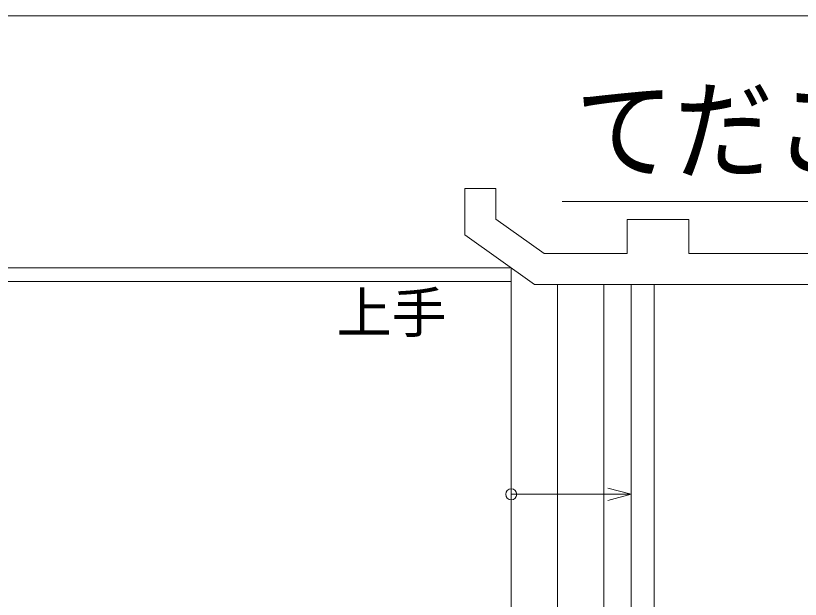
# Model space of a CAD drawing. Units: millimetres on the paper, with parts at other scales. Extents: x -1 to 279, y -216 to -20.
# Drawn here: x 149.22 to 191.9, y -52.1 to -20.34 of the extents above; entities that cross this region are included whole.
import ezdxf
from ezdxf.enums import TextEntityAlignment as Align

# ---------------------------------------------------------------- set-up
doc = ezdxf.new("R2010")
doc.units = ezdxf.units.MM
doc.linetypes.add('DASHED1', pattern=[1.8, 1.2, -0.6])
for name, color, linetype, lineweight in [('0-F', 7, 'Continuous', 9), ('1-0', 7, 'DASHED1', 9), ('F-F', 7, 'Continuous', 9)]:
    doc.layers.add(name, color=color, linetype=linetype, lineweight=lineweight)
doc.styles.add('HG創英角ｺﾞｼｯｸUB', font='')
doc.styles.add('HGｺﾞｼｯｸE', font='')
doc.styles.get('HG創英角ｺﾞｼｯｸUB').set_extended_font_data('HG創英角ｺﾞｼｯｸUB')
doc.styles.get('HGｺﾞｼｯｸE').set_extended_font_data('HGｺﾞｼｯｸE')

msp = doc.modelspace()

# ---------------------------------------------------------------- linework, layer by layer
at = {"layer": '0-F'}
for p, q in [((173.65, -29.749), (175.334, -29.749)), ((173.652, -29.749), (173.652, -32.271)), ((173.652, -29.749), (175.332, -29.749)), ((175.334, -31.403), (175.334, -29.749)), ((173.652, -30.457), (173.652, -32.271)), ((175.334, -31.403), (175.334, -30.457)), ((176.147, -34.053), (50.056, -34.053)), ((176.176, -58.651), (176.176, -34.111)), ((176.152, -34.811), (49.976, -34.811)), ((178.698, -34.963), (178.698, -58.975)), ((181.221, -59.299), (181.221, -34.963)), ((182.693, -59.487), (182.693, -34.963)), ((183.954, -59.649), (183.954, -34.963)), ((182.693, -46.381), (181.433, -46.719))]:
    msp.add_line(p, q, dxfattribs=at)
for points in [[(204.137, -33.281), (185.846, -33.281), (185.846, -31.431), (182.482, -31.431), (182.482, -33.281), (177.973, -33.281), (175.334, -31.403)], [(204.137, -33.281), (185.846, -33.281), (185.846, -31.431), (182.482, -31.431), (182.482, -33.281), (177.973, -33.281), (175.334, -31.403)], [(173.652, -32.271), (177.437, -34.963), (182.693, -34.963), (182.693, -59.487)], [(173.652, -32.271), (177.437, -34.963), (211.453, -34.963), (211.453, -35.803), (212.121, -35.803), (212.126, -36.015), (212.967, -36.015), (212.967, -34.795)], [(182.693, -34.963), (183.954, -34.963), (183.954, -59.649)], [(183.954, -34.963), (211.453, -34.963), (211.453, -35.803), (212.121, -35.803), (212.126, -36.015), (212.967, -36.015), (212.967, -34.795)], [(176.176, -46.381), (182.693, -46.381), (181.433, -46.044)]]:
    msp.add_lwpolyline(points, dxfattribs=at)
msp.add_circle((176.176, -46.381), 0.3, dxfattribs=at)
at = {"layer": 'F-F'}
msp.add_line((178.956, -30.457), (277.862, -30.457), dxfattribs=at)
msp.add_lwpolyline([(279.381, -20.339), (-0.619, -20.339), (-0.619, -216.339)], dxfattribs=at)

# ---------------------------------------------------------------- texts
at = {"layer": '1-0', "style": 'HGｺﾞｼｯｸE'}
msp.add_text('上手', height=2.199, dxfattribs=at).set_placement((166.67, -38.254), align=Align.BOTTOM_LEFT)
at = {"layer": 'F-F', "style": 'HG創英角ｺﾞｼｯｸUB', "width": 0.9}
msp.add_text('てだこホール 小ホール', height=4.399, dxfattribs=at).set_placement((179.64, -30.077), align=Align.BOTTOM_LEFT)

doc.saveas('drawing.dxf')
